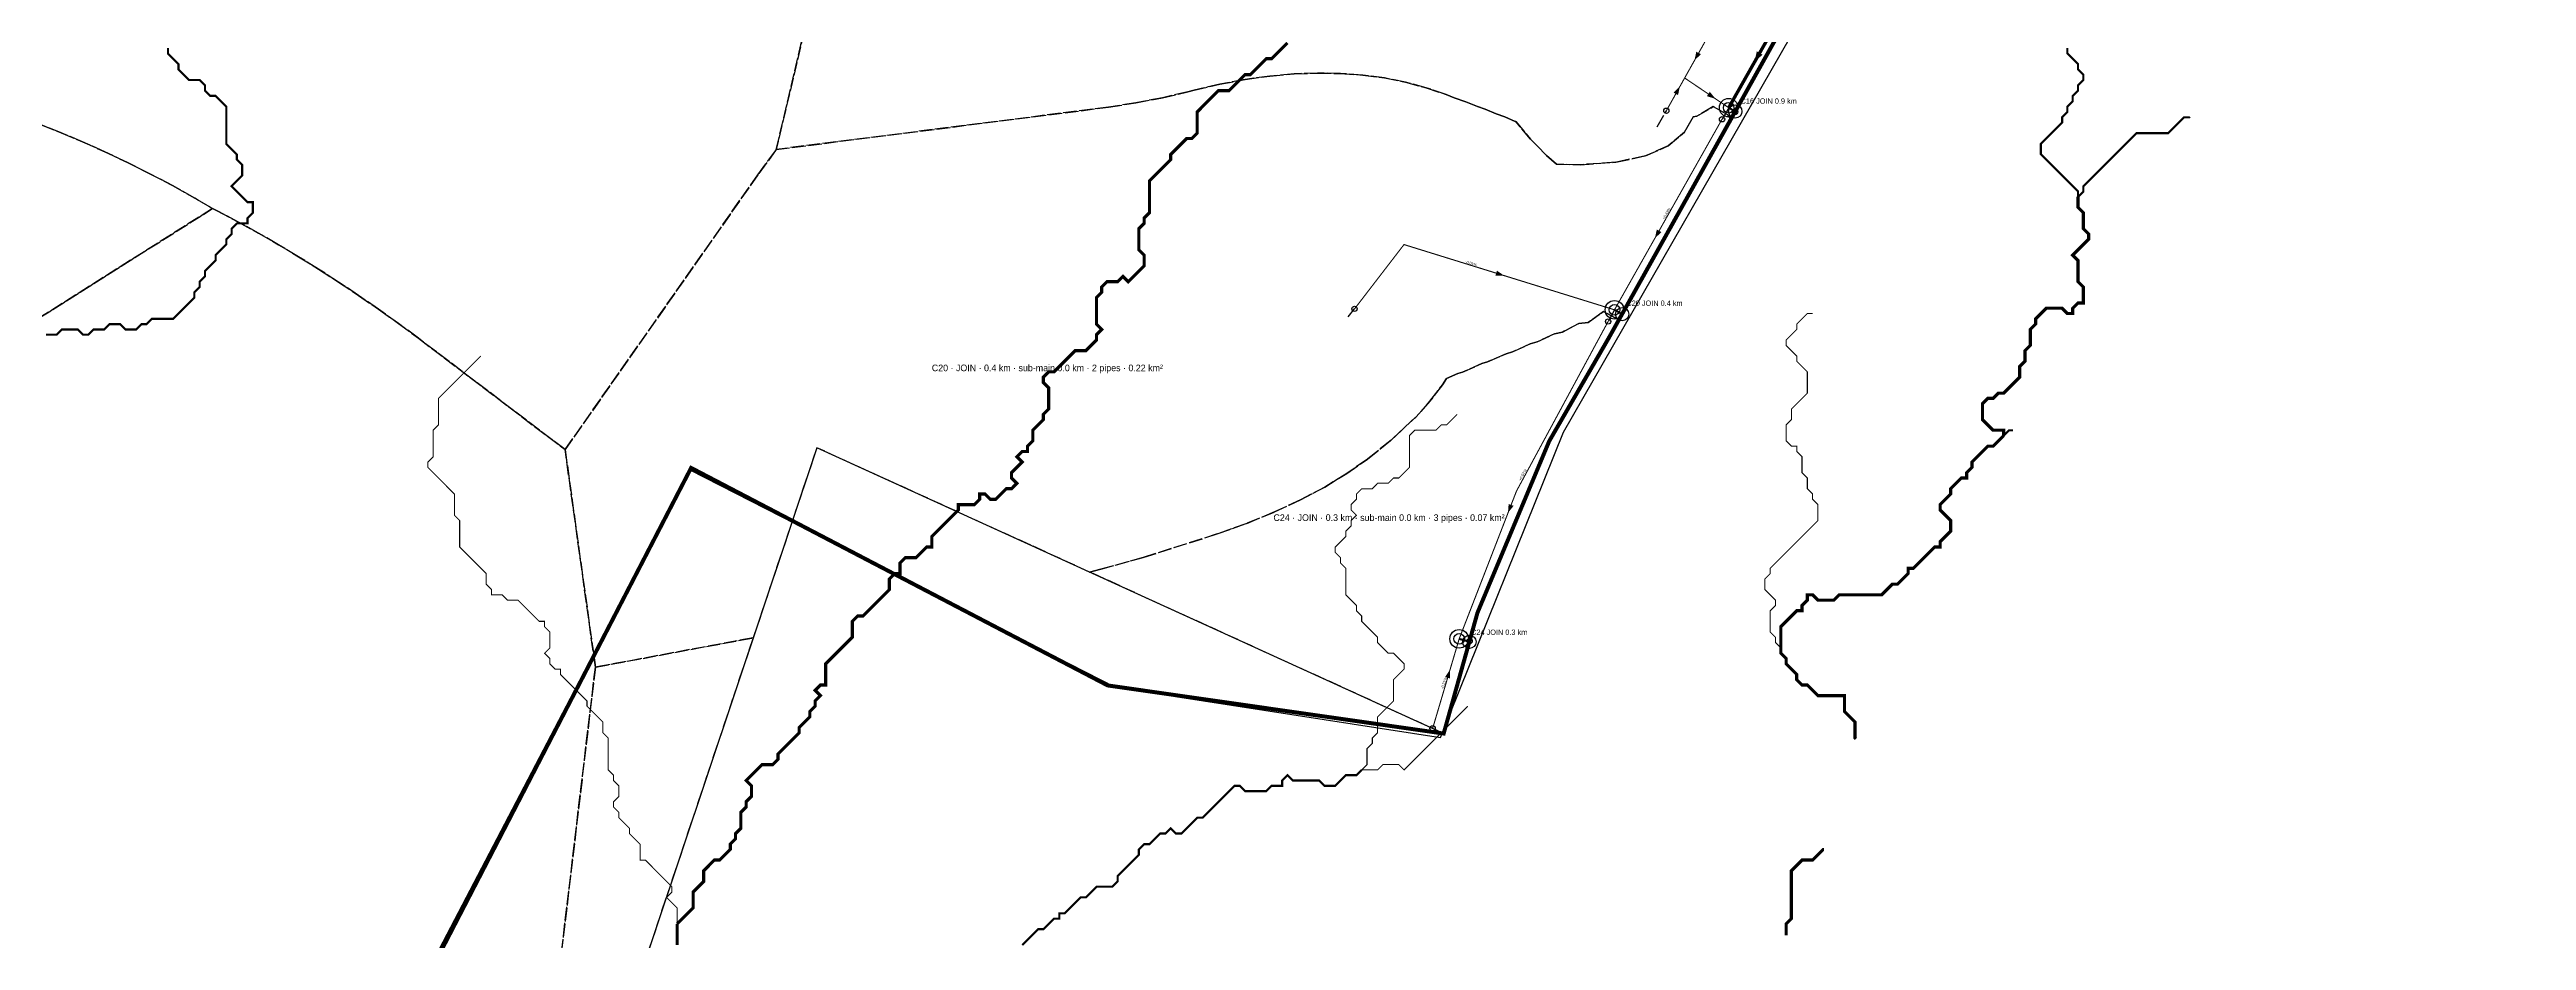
# Model space of a CAD drawing. Header units: metres. Extents: x 442821 to 452274, y 2561971 to 2571293.
# Drawn here: x 444666 to 446534, y 2563006 to 2563678 of the extents above; entities that cross this region are included whole.
import ezdxf
from ezdxf.enums import TextEntityAlignment as Align

# ---------------------------------------------------------------- set-up
doc = ezdxf.new("R2010")
doc.units = ezdxf.units.M
doc.header["$LTSCALE"] = 8
doc.linetypes.add('DASHDOT', pattern=[3.556, 2.54, -0.508, 0, -0.508])
doc.linetypes.add('DASHED', pattern=[1.524, 1.27, -0.254])
for name, color, linetype in [('A_ARROWS', 7, 'Continuous'), ('A_BUILT_2006', 252, 'Continuous'), ('A_CATCH_LABEL', 7, 'Continuous'), ('A_CATCHMENTS', 7, 'Continuous'), ('A_ENVELOPE', 3, 'Continuous'), ('A_GRADIENT', 8, 'Continuous'), ('A_HEAD_GAP', 8, 'Continuous'), ('A_HEADS', 8, 'Continuous'), ('A_JOIN_LINK', 6, 'Continuous'), ('A_MAIN_PIPE', 5, 'Continuous'), ('A_OUTLET_LABEL', 7, 'Continuous'), ('A_OUTLETS', 7, 'Continuous'), ('A_STREAMS', 5, 'Continuous')]:
    doc.layers.add(name, color=color, linetype=linetype)

msp = doc.modelspace()

# ---------------------------------------------------------------- linework, layer by layer
at = {"layer": 'A_ARROWS', "color": 1}
for points in [[(445906.2, 2563670), (445907.6, 2563676.5), (445911.1, 2563674.6)], [(445951.4, 2563668.6), (445953.2, 2563676.8), (445957.5, 2563674.3)], [(445895.2, 2563650.3), (445893.8, 2563643.8), (445890.4, 2563645.7)], [(445922, 2563641), (445915.6, 2563643), (445917.8, 2563646.3)]]:
    msp.add_solid(points, dxfattribs=at)
at = {"layer": 'A_ARROWS', "color": 3}
for points in [[(445876.4, 2563535.9), (445877.8, 2563542.4), (445881.3, 2563540.5)], [(445762.8, 2563507.6), (445756.1, 2563507.6), (445757.3, 2563511.4)]]:
    msp.add_solid(points, dxfattribs=at)
at = {"layer": 'A_ARROWS', "color": 2}
for points in [[(445765.6, 2563328.8), (445766.1, 2563335.5), (445769.8, 2563334.1)], [(445721.9, 2563210.6), (445722, 2563203.9), (445718.2, 2563205)]]:
    msp.add_solid(points, dxfattribs=at)
at = {"layer": 'A_BUILT_2006', "color": 252}
msp.add_lwpolyline([(444423.4, 2563343.2), (444431.5, 2563355.3), (444572.9, 2563267.8), (444295.2, 2562786.9), (444363.1, 2562577.1), (444377.7, 2562576.5), (444569.2, 2562604), (444800.1, 2562694.3), (445148.7, 2563361.2), (445469.4, 2563197.5), (445714.6, 2563159.3), (445807.5, 2563389.7), (445994.1, 2563715), (446180.6, 2564037.7), (446320.8, 2564284.9), (446551.4, 2564695.1), (447061.6, 2565726.9), (448013.4, 2567331.6), (448231.6, 2567243.7), (448332.3, 2567295.5), (448412.2, 2567436.6)], dxfattribs=at)
at = {"layer": 'A_CATCHMENTS', "color": 2, "linetype": 'DASHED'}
msp.add_lwpolyline([(445240.6, 2563715.9), (445213.9, 2563602.8), (445200.1, 2563583.8), (445054.7, 2563376.5), (444944.2, 2563460.4), (444929.1, 2563471.6), (444914, 2563482.3), (444899, 2563492.8), (444883.9, 2563502.8), (444868.8, 2563512.6), (444853.7, 2563521.9), (444838.6, 2563531), (444823.5, 2563539.7), (444808.5, 2563548), (444792.4, 2563556.5), (444788.9, 2563558.3), (444775.5, 2563566.1), (444758.6, 2563575.6), (444741.6, 2563584.5), (444724.7, 2563593), (444707.7, 2563601.1), (444690.8, 2563608.6), (444674.8, 2563615.3), (444659.7, 2563621.3)], dxfattribs=at)
at = {"layer": 'A_CATCHMENTS', "color": 1, "linetype": 'DASHED'}
for points in [[(445981.3, 2563710.9), (445936.8, 2563631.1), (445933.6, 2563625.4), (445931.7, 2563628.7), (445920.4, 2563635.1), (445907.9, 2563627.8), (445907.9, 2563627.8), (445905.2, 2563627.4), (445898.7, 2563615.8), (445886.4, 2563605.5), (445869.2, 2563598), (445847, 2563593.2), (445820, 2563591.3), (445802.2, 2563591.7), (445794.7, 2563598.3), (445782.7, 2563610.6), (445771.5, 2563623.9), (445771, 2563624), (445763.1, 2563627.4), (445756.8, 2563629.6), (445748.4, 2563633.1), (445742.7, 2563635.1), (445733.7, 2563638.8), (445725, 2563641.8), (445718.9, 2563644.3), (445703.9, 2563649.4), (445688.4, 2563653.5), (445672.5, 2563656.7), (445656.1, 2563658.9), (445639.3, 2563660.1), (445622, 2563660.4), (445604.3, 2563659.8), (445586.1, 2563658.1), (445567.5, 2563655.6), (445548.4, 2563652), (445528.9, 2563647.5), (445524.1, 2563646.2), (445505, 2563641.8), (445485.1, 2563638), (445464.5, 2563634.7), (445213.9, 2563602.8), (445240.6, 2563715.9)], [(444452.1, 2563345.5), (444788.9, 2563558.3), (444792.4, 2563556.5), (444808.5, 2563548), (444823.5, 2563539.7), (444838.6, 2563531), (444853.7, 2563521.9), (444868.8, 2563512.6), (444883.9, 2563502.8), (444899, 2563492.8), (444914, 2563482.3), (444929.1, 2563471.6), (444944.2, 2563460.4), (445054.7, 2563376.5), (445077.5, 2563212.4), (445036.1, 2562864.2), (445034.1, 2562846.5), (445033.6, 2562841.3), (445052.6, 2562804.7), (444873.7, 2562270.3), (443922.9, 2562555.5)]]:
    msp.add_lwpolyline(points, dxfattribs=at)
at = {"layer": 'A_CATCHMENTS', "color": 3, "linetype": 'DASHED'}
msp.add_lwpolyline([(445696, 2563401), (445677.4, 2563383.6), (445659.6, 2563369.2), (445644.1, 2563358.5), (445627.4, 2563348.3), (445609.2, 2563338.6), (445589.6, 2563329.5), (445568.7, 2563320.9), (445546.4, 2563312.9), (445490.6, 2563295.2), (445458.6, 2563286.3), (445450.1, 2563284.2), (445244.5, 2563377.9), (445196.5, 2563234.6), (445077.5, 2563212.4), (445054.7, 2563376.5), (445200.1, 2563583.8), (445213.9, 2563602.8), (445464.5, 2563634.7), (445485.1, 2563638), (445505, 2563641.8), (445524.1, 2563646.2), (445528.9, 2563647.5), (445548.4, 2563652), (445567.5, 2563655.6), (445586.1, 2563658.1), (445604.3, 2563659.8), (445622, 2563660.4), (445639.3, 2563660.1), (445656.1, 2563658.9), (445672.5, 2563656.7), (445688.4, 2563653.5), (445703.9, 2563649.4), (445718.9, 2563644.3), (445725, 2563641.8), (445733.7, 2563638.8), (445742.7, 2563635.1), (445748.4, 2563633.1), (445756.8, 2563629.6), (445763.1, 2563627.4), (445771, 2563624), (445771.5, 2563623.9), (445782.7, 2563610.6), (445794.7, 2563598.3), (445802.2, 2563591.7), (445820, 2563591.3), (445847, 2563593.2), (445869.2, 2563598), (445886.4, 2563605.5), (445898.7, 2563615.8), (445905.2, 2563627.4), (445907.9, 2563627.8), (445920.4, 2563635.1), (445931.7, 2563628.7), (445933.6, 2563625.4), (445875.2, 2563520.9), (445849.3, 2563474.3), (445837.6, 2563480.7), (445826.1, 2563472.3), (445818.9, 2563471.7), (445806.6, 2563465.1), (445800.6, 2563463.9), (445787.7, 2563457.7), (445782.4, 2563456.3), (445768.9, 2563450.1), (445764.2, 2563448.8), (445750.1, 2563442.6), (445746, 2563441.3), (445731.4, 2563435), (445727.8, 2563433.9), (445719.2, 2563430.2), (445716.2, 2563425.4), (445706.7, 2563412.9), (445696, 2563401)], close=True, dxfattribs=at)
msp.add_lwpolyline([(444659.7, 2563621.3), (444674.8, 2563615.3), (444690.8, 2563608.6), (444707.7, 2563601.1), (444724.7, 2563593), (444741.6, 2563584.5), (444758.6, 2563575.6), (444775.5, 2563566.1), (444788.9, 2563558.3), (444452.1, 2563345.5)], dxfattribs=at)
at = {"layer": 'A_CATCHMENTS', "color": 2, "linetype": 'DASHED'}
for points in [[(445568.7, 2563320.9), (445589.6, 2563329.5), (445609.2, 2563338.6), (445627.4, 2563348.3), (445644.1, 2563358.5), (445659.6, 2563369.2), (445677.4, 2563383.6), (445696, 2563401), (445706.7, 2563412.9), (445716.2, 2563425.4), (445719.2, 2563430.2), (445727.8, 2563433.9), (445731.4, 2563435), (445746, 2563441.3), (445750.1, 2563442.6), (445764.2, 2563448.8), (445768.9, 2563450.1), (445782.4, 2563456.3), (445787.7, 2563457.7), (445800.6, 2563463.9), (445806.6, 2563465.1), (445818.9, 2563471.7), (445826.1, 2563472.3), (445837.6, 2563480.7), (445849.3, 2563474.3), (445841.6, 2563460.7), (445796.7, 2563382.9), (445742.6, 2563253.5), (445736.7, 2563232.2), (445717.1, 2563162.4), (445450.1, 2563284.2), (445458.6, 2563286.3), (445490.6, 2563295.2), (445546.4, 2563312.9), (445568.7, 2563320.9)], [(445033.6, 2562841.3), (445034.1, 2562846.5), (445036.1, 2562864.2), (445077.5, 2563212.4), (445196.5, 2563234.6), (445052.6, 2562804.7), (445033.6, 2562841.3)]]:
    msp.add_lwpolyline(points, close=True, dxfattribs=at)
at = {"layer": 'A_ENVELOPE', "color": 3}
msp.add_lwpolyline([(446687.5, 2565015.6), (446628.6, 2564893.4), (446563.7, 2564758.7), (446544.7, 2564719.1), (446459.2, 2564552.4), (446431.5, 2564503.8), (446340, 2564343.2), (446237.3, 2564159), (446145.9, 2563995.1), (446098.8, 2563913.7), (445991.2, 2563728), (445981.3, 2563710.9), (445936.8, 2563631.1), (445875.2, 2563520.9), (445841.6, 2563460.7), (445796.7, 2563382.9), (445742.6, 2563253.5), (445736.7, 2563232.2), (445717.1, 2563162.4), (445244.5, 2563377.9), (444873.7, 2562270.3), (443922.9, 2562555.5), (443114.8, 2564922.9)], dxfattribs=at)
at = {"layer": 'A_HEAD_GAP', "color": 8, "linetype": 'DASHED'}
for points in [[(445878.2, 2563619.9), (445885, 2563632)], [(445932, 2563634.3), (445927, 2563625.6)], [(445645.2, 2563476.5), (445649.9, 2563482.6)], [(445845.9, 2563481.9), (445841.1, 2563473.1)]]:
    msp.add_lwpolyline(points, dxfattribs=at)
at = {"layer": 'A_HEADS', "color": 1}
for centre in [(445885, 2563632), (445936.8, 2563631.1)]:
    msp.add_circle(centre, 2, dxfattribs=at)
at = {"layer": 'A_HEADS', "color": 3}
for centre in [(445927, 2563625.6), (445649.9, 2563482.6)]:
    msp.add_circle(centre, 2, dxfattribs=at)
at = {"layer": 'A_HEADS', "color": 2}
for centre in [(445841.1, 2563473.1), (445736.7, 2563232.2), (445708.8, 2563166.3)]:
    msp.add_circle(centre, 2, dxfattribs=at)
at = {"layer": 'A_JOIN_LINK', "color": 6, "const_width": 1.5}
for points in [[(445932, 2563634.3), (445937, 2563631.5)], [(445845.9, 2563481.9), (445851.7, 2563478.6)], [(445728.8, 2563233.8), (445736.5, 2563231.6)]]:
    msp.add_lwpolyline(points, dxfattribs=at)
at = {"layer": 'A_JOIN_LINK', "color": 6}
for centre in [(445937, 2563631.5), (445851.7, 2563478.6), (445736.5, 2563231.6)]:
    msp.add_circle(centre, 5, dxfattribs=at)
at = {"layer": 'A_MAIN_PIPE', "color": 5, "const_width": 3}
msp.add_lwpolyline([(446687.5, 2565015.6), (446544.7, 2564719.1), (446459.2, 2564552.4), (446340, 2564343.2), (446145.9, 2563995.1), (445981.3, 2563710.9), (445841.6, 2563460.7), (445796.7, 2563382.9), (445742.6, 2563253.5), (445717.1, 2563162.4), (445463.7, 2563198.7), (445149.7, 2563362.7), (444801.7, 2562690.4), (444568.5, 2562596.8), (444339.2, 2562571.3), (444291.8, 2562785.1), (444572.7, 2563268), (444431.5, 2563355.6), (444423, 2563343.3)], dxfattribs=at)
at = {"layer": 'A_OUTLETS', "color": 5}
for centre, radius in [((445932, 2563634.3), 7), ((445932, 2563634.3), 4), ((445845.9, 2563481.9), 7), ((445845.9, 2563481.9), 4), ((445728.8, 2563233.8), 7), ((445728.8, 2563233.8), 4)]:
    msp.add_circle(centre, radius, dxfattribs=at)
at = {"layer": 'A_SECONDARY_HEADER', "color": 1, "linetype": 'DASHED', "const_width": 2.5}
msp.add_lwpolyline([(445986.7, 2563730.9), (445932, 2563634.3)], dxfattribs=at)
at = {"layer": 'A_SECONDARY_MAIN', "color": 1, "const_width": 0.8}
msp.add_lwpolyline([(445922.3, 2563698.6), (445898.8, 2563656.7)], dxfattribs=at)
at = {"layer": 'A_SECONDARY_MAIN', "color": 1, "linetype": 'DASHDOT', "const_width": 0.8}
for points in [[(445885, 2563632), (445898.8, 2563656.7)], [(445898.8, 2563656.7), (445932, 2563634.3)]]:
    msp.add_lwpolyline(points, dxfattribs=at)
at = {"layer": 'A_SECONDARY_MAIN', "color": 1, "linetype": 'DASHED', "const_width": 0.8}
msp.add_lwpolyline([(445936.8, 2563631.1), (445932, 2563634.3)], dxfattribs=at)
at = {"layer": 'A_SECONDARY_MAIN', "color": 3, "linetype": 'DASHED', "const_width": 0.8}
msp.add_lwpolyline([(445649.9, 2563482.6), (445687.2, 2563531.1), (445845.9, 2563481.9)], dxfattribs=at)
at = {"layer": 'A_SECONDARY_MAIN', "color": 2, "linetype": 'DASHDOT', "const_width": 0.8}
for points in [[(445708.8, 2563166.3), (445728.8, 2563233.8)], [(445736.7, 2563232.2), (445728.8, 2563233.8)]]:
    msp.add_lwpolyline(points, dxfattribs=at)
at = {"layer": 'A_SECONDARY_MAIN_BRANCH', "color": 3, "linetype": 'DASHED', "const_width": 0.8}
msp.add_lwpolyline([(445927, 2563625.6), (445845.9, 2563481.9)], dxfattribs=at)
at = {"layer": 'A_SECONDARY_MAIN_BRANCH', "color": 2, "const_width": 0.8}
msp.add_lwpolyline([(445841.1, 2563473.1), (445772, 2563345.2), (445728.8, 2563233.8)], dxfattribs=at)
at = {"layer": 'A_STREAMS', "color": 5}
for points, const_width in [([(444755.2, 2563679.2), (444755.2, 2563675.2), (444759.2, 2563671.2), (444763.2, 2563667.2), (444763.2, 2563663.2), (444767.2, 2563659.2), (444771.2, 2563655.2), (444775.2, 2563655.2), (444779.2, 2563655.2), (444783.2, 2563651.2), (444783.2, 2563647.2), (444787.2, 2563643.2), (444791.2, 2563643.2), (444795.2, 2563639.2), (444799.2, 2563635.2), (444799.2, 2563631.1), (444799.2, 2563627.1), (444799.2, 2563623.1), (444799.2, 2563619.1), (444799.2, 2563615.1), (444799.2, 2563611.1), (444799.2, 2563607.1), (444803.2, 2563603.1), (444807.2, 2563599.1), (444807.2, 2563595.1), (444811.2, 2563591.1), (444811.2, 2563587.1), (444811.2, 2563583.1), (444807.2, 2563579.1), (444803.2, 2563575.1), (444807.2, 2563571.1), (444811.2, 2563567.1), (444815.2, 2563563.1), (444819.2, 2563563.1), (444819.2, 2563559.1), (444819.2, 2563555.1), (444815.2, 2563551.1), (444815.2, 2563547.1), (444811.2, 2563547.1), (444807.2, 2563547.1), (444803.2, 2563543.1), (444803.2, 2563539.1), (444799.2, 2563535.1), (444799.2, 2563531.1), (444795.2, 2563527.1), (444791.2, 2563523.1), (444791.2, 2563519.1), (444787.2, 2563515.1), (444783.2, 2563511.1), (444783.2, 2563507.1), (444779.2, 2563503.1), (444779.2, 2563499.1), (444775.2, 2563495.1), (444775.2, 2563491.1), (444771.2, 2563487.1), (444767.2, 2563483.1), (444763.2, 2563479.1), (444759.2, 2563475.1), (444755.2, 2563475.1), (444751.2, 2563475.1), (444747.2, 2563475.1), (444743.2, 2563475.1), (444739.2, 2563471.1), (444735.2, 2563471.1), (444731.2, 2563467.1), (444727.2, 2563467.1), (444723.2, 2563467.1), (444719.2, 2563471.1), (444715.2, 2563471.1), (444711.2, 2563471.1), (444707.2, 2563467.1), (444703.2, 2563467.1), (444699.2, 2563467.1), (444695.2, 2563463.1), (444691.2, 2563463.1), (444687.2, 2563467.1), (444683.2, 2563467.1), (444679.2, 2563467.1), (444675.2, 2563467.1), (444671.2, 2563463.1), (444667.2, 2563463.1), (444663.2, 2563463.1)], 1.6), ([(445599.3, 2563683.2), (445595.3, 2563679.2), (445591.3, 2563675.2), (445587.3, 2563671.2), (445583.3, 2563671.2), (445579.3, 2563667.2), (445575.3, 2563663.2), (445571.3, 2563659.2), (445567.3, 2563659.2), (445563.3, 2563655.2), (445559.3, 2563651.2), (445555.3, 2563647.2), (445551.3, 2563647.2), (445547.3, 2563647.2), (445543.3, 2563643.2), (445539.3, 2563639.2), (445535.3, 2563635.2), (445531.3, 2563631.1), (445531.3, 2563627.1), (445531.3, 2563623.1), (445531.3, 2563619.1), (445531.3, 2563615.1), (445527.3, 2563611.1), (445523.3, 2563611.1), (445519.3, 2563607.1), (445515.3, 2563603.1), (445511.3, 2563599.1), (445511.3, 2563595.1), (445507.3, 2563591.1), (445503.3, 2563587.1), (445499.3, 2563583.1), (445495.3, 2563579.1), (445495.3, 2563575.1), (445495.3, 2563571.1), (445495.3, 2563567.1), (445495.3, 2563563.1), (445495.3, 2563559.1), (445495.3, 2563555.1), (445491.3, 2563551.1), (445491.3, 2563547.1), (445487.3, 2563543.1), (445487.3, 2563539.1), (445487.3, 2563535.1), (445487.3, 2563531.1), (445487.3, 2563527.1), (445491.3, 2563523.1), (445491.3, 2563519.1), (445491.3, 2563515.1), (445487.3, 2563511.1), (445483.3, 2563507.1), (445479.3, 2563503.1), (445475.3, 2563507.1), (445471.3, 2563503.1), (445467.3, 2563503.1), (445463.3, 2563503.1), (445459.3, 2563499.1), (445459.3, 2563495.1), (445455.3, 2563491.1), (445455.3, 2563487.1), (445455.3, 2563483.1), (445455.3, 2563479.1), (445455.3, 2563475.1), (445455.3, 2563471.1), (445459.3, 2563467.1), (445455.3, 2563463.1), (445455.3, 2563459.1), (445451.3, 2563455.1), (445447.3, 2563451.1), (445443.3, 2563451.1), (445439.3, 2563451.1), (445435.3, 2563447.1), (445431.3, 2563443.1), (445427.3, 2563439.1), (445423.3, 2563435.1), (445419.3, 2563435.1), (445415.3, 2563431.1), (445415.3, 2563427.1), (445419.3, 2563423.1), (445419.3, 2563419.1), (445419.3, 2563415.1), (445419.3, 2563411.1), (445419.3, 2563407.1), (445415.3, 2563403.1), (445415.3, 2563399.1), (445411.3, 2563395.1), (445407.3, 2563391.1), (445407.3, 2563387.1), (445407.3, 2563383.1), (445403.3, 2563379.1), (445403.3, 2563375.1), (445399.3, 2563375.1), (445395.3, 2563371.1), (445399.3, 2563367.1), (445395.3, 2563363.1), (445391.3, 2563359.1), (445391.3, 2563355.1), (445395.3, 2563351.1), (445391.3, 2563347), (445387.3, 2563347), (445383.3, 2563343), (445379.3, 2563339), (445375.3, 2563339), (445371.3, 2563343), (445367.3, 2563343), (445367.3, 2563339), (445363.2, 2563335), (445359.2, 2563335), (445355.2, 2563335), (445351.2, 2563335), (445351.2, 2563331), (445347.2, 2563327), (445343.2, 2563323), (445339.2, 2563319), (445335.2, 2563315), (445331.2, 2563311), (445331.2, 2563307), (445331.2, 2563303), (445327.2, 2563303), (445323.2, 2563299), (445319.2, 2563295), (445315.2, 2563295), (445311.2, 2563295), (445307.2, 2563291), (445307.2, 2563287), (445307.2, 2563283), (445303.2, 2563283), (445299.2, 2563279), (445299.2, 2563275), (445299.2, 2563271), (445295.2, 2563267), (445291.2, 2563263), (445287.2, 2563259), (445283.2, 2563255), (445279.2, 2563251), (445275.2, 2563251), (445271.2, 2563247), (445271.2, 2563243), (445271.2, 2563239), (445271.2, 2563235), (445267.2, 2563231), (445263.2, 2563227), (445259.2, 2563223), (445255.2, 2563219), (445251.2, 2563215), (445251.2, 2563211), (445251.2, 2563207), (445251.2, 2563203), (445251.2, 2563199), (445247.2, 2563199), (445243.2, 2563195), (445247.2, 2563191), (445243.2, 2563187), (445243.2, 2563183), (445239.2, 2563179), (445239.2, 2563175), (445235.2, 2563171), (445231.2, 2563167), (445231.2, 2563163), (445227.2, 2563159), (445223.2, 2563155), (445219.2, 2563151), (445215.2, 2563147), (445215.2, 2563143), (445211.2, 2563139), (445207.2, 2563139), (445203.2, 2563139), (445199.2, 2563135), (445195.2, 2563131), (445191.2, 2563127), (445195.2, 2563123), (445195.2, 2563119), (445195.2, 2563115), (445191.2, 2563111), (445191.2, 2563107), (445187.2, 2563103), (445187.2, 2563099), (445187.2, 2563095), (445187.2, 2563091), (445183.2, 2563087), (445183.2, 2563083), (445179.2, 2563079), (445179.2, 2563075), (445175.2, 2563071), (445171.2, 2563067), (445167.2, 2563067), (445163.2, 2563063), (445159.2, 2563058.9), (445159.2, 2563054.9), (445159.2, 2563050.9), (445155.2, 2563046.9), (445151.2, 2563042.9), (445151.2, 2563038.9), (445151.2, 2563034.9), (445151.2, 2563030.9), (445147.2, 2563026.9), (445143.2, 2563022.9), (445139.2, 2563018.9)], 2.4), ([(446187.4, 2563679.2), (446187.4, 2563675.2), (446191.4, 2563671.2), (446195.4, 2563667.2), (446195.4, 2563663.2), (446199.4, 2563659.2), (446199.4, 2563655.2), (446195.4, 2563651.2), (446195.4, 2563647.2), (446191.4, 2563643.2), (446191.4, 2563639.2), (446187.4, 2563635.2), (446187.4, 2563631.1), (446183.4, 2563627.1), (446183.4, 2563623.1), (446179.4, 2563619.1), (446175.4, 2563615.1), (446171.4, 2563611.1), (446167.4, 2563607.1), (446167.4, 2563603.1), (446167.4, 2563599.1), (446171.4, 2563595.1), (446175.4, 2563591.1), (446179.4, 2563587.1), (446183.4, 2563583.1), (446187.4, 2563579.1), (446191.4, 2563575.1), (446195.4, 2563571.1), (446195.4, 2563567.1)], 1.6), ([(446279.7, 2563627.5), (446279.4, 2563627.1), (446275.4, 2563627.1), (446271.4, 2563623.1), (446267.4, 2563619.1), (446263.4, 2563615.1), (446259.4, 2563615.1), (446255.4, 2563615.1), (446251.4, 2563615.1), (446247.4, 2563615.1), (446243.4, 2563615.1), (446239.4, 2563615.1), (446235.4, 2563611.1), (446231.4, 2563607.1), (446227.4, 2563603.1), (446223.4, 2563599.1), (446219.4, 2563595.1), (446215.4, 2563591.1), (446211.4, 2563587.1), (446207.4, 2563583.1), (446203.4, 2563579.1), (446199.4, 2563575.1), (446199.4, 2563571.1), (446195.4, 2563567.1)], 1.6), ([(446195.4, 2563567.1), (446195.4, 2563563.1), (446195.4, 2563559.1), (446199.4, 2563555.1), (446199.4, 2563551.1), (446199.4, 2563547.1), (446199.4, 2563543.1), (446203.4, 2563539.1), (446203.4, 2563535.1), (446199.4, 2563531.1), (446195.4, 2563527.1), (446191.4, 2563523.1), (446195.4, 2563519.1), (446195.4, 2563515.1), (446195.4, 2563511.1), (446195.4, 2563507.1), (446195.4, 2563503.1), (446199.4, 2563499.1), (446199.4, 2563495.1), (446199.4, 2563491.1), (446199.4, 2563487.1), (446195.4, 2563487.1), (446191.4, 2563483.1), (446191.4, 2563479.1), (446187.4, 2563479.1), (446183.4, 2563483.1), (446179.4, 2563483.1), (446175.4, 2563483.1), (446171.4, 2563483.1), (446167.4, 2563479.1), (446163.4, 2563475.1), (446163.4, 2563471.1), (446159.4, 2563467.1), (446159.4, 2563463.1), (446159.4, 2563459.1), (446159.4, 2563455.1), (446155.4, 2563451.1), (446155.4, 2563447.1), (446155.4, 2563443.1), (446151.4, 2563439.1), (446151.4, 2563435.1), (446151.4, 2563431.1), (446147.4, 2563427.1), (446143.4, 2563423.1), (446139.4, 2563419.1), (446135.4, 2563419.1), (446131.4, 2563415.1), (446127.4, 2563415.1), (446123.4, 2563411.1), (446123.4, 2563407.1), (446123.4, 2563403.1), (446123.4, 2563399.1), (446127.4, 2563395.1), (446131.4, 2563391.1), (446135.4, 2563391.1), (446139.4, 2563391.1), (446139.4, 2563387.1)], 2.4), ([(445995.3, 2563479.1), (445991.3, 2563479.1), (445987.3, 2563475.1), (445983.3, 2563471.1), (445983.3, 2563467.1), (445979.3, 2563463.1), (445975.3, 2563459.1), (445975.3, 2563455.1), (445979.3, 2563451.1), (445983.3, 2563447.1), (445983.3, 2563443.1), (445987.3, 2563439.1), (445991.3, 2563435.1), (445991.3, 2563431.1), (445991.3, 2563427.1), (445991.3, 2563423.1), (445991.3, 2563419.1), (445987.3, 2563415.1), (445983.3, 2563411.1), (445979.3, 2563407.1), (445979.3, 2563403.1), (445979.3, 2563399.1), (445975.3, 2563395.1), (445975.3, 2563391.1), (445975.3, 2563387.1), (445975.3, 2563383.1), (445979.3, 2563379.1), (445983.3, 2563379.1), (445983.3, 2563375.1), (445987.3, 2563371.1), (445987.3, 2563367.1), (445987.3, 2563363.1), (445987.3, 2563359.1), (445991.3, 2563355.1), (445991.3, 2563351.1), (445991.3, 2563347), (445995.3, 2563343), (445995.3, 2563339), (445999.3, 2563335), (445999.3, 2563331), (445999.3, 2563327), (445999.3, 2563323), (445995.3, 2563319), (445991.3, 2563315), (445987.3, 2563311), (445983.3, 2563307), (445979.3, 2563303), (445975.3, 2563299), (445971.3, 2563295), (445967.3, 2563291), (445963.3, 2563287), (445963.3, 2563283), (445959.3, 2563279), (445959.3, 2563275), (445959.3, 2563271), (445963.3, 2563267), (445967.3, 2563263), (445967.3, 2563259), (445963.3, 2563255), (445963.3, 2563251), (445963.3, 2563247), (445963.3, 2563243), (445963.3, 2563239), (445967.3, 2563235), (445967.3, 2563231), (445971.3, 2563227)], 0.8), ([(444991.2, 2563447.1), (444987.2, 2563443.1), (444983.2, 2563439.1), (444979.2, 2563435.1), (444975.2, 2563431.1), (444971.2, 2563427.1), (444967.2, 2563423.1), (444963.2, 2563419.1), (444959.2, 2563415.1), (444959.2, 2563411.1), (444959.2, 2563407.1), (444959.2, 2563403.1), (444959.2, 2563399.1), (444959.2, 2563395.1), (444955.2, 2563391.1), (444955.2, 2563387.1), (444955.2, 2563383.1), (444955.2, 2563379.1), (444955.2, 2563375.1), (444955.2, 2563371.1), (444951.2, 2563367.1), (444951.2, 2563363.1), (444955.2, 2563359.1), (444959.2, 2563355.1), (444963.2, 2563351.1), (444967.2, 2563347), (444971.2, 2563343), (444971.2, 2563339), (444971.2, 2563335), (444971.2, 2563331), (444971.2, 2563327), (444975.2, 2563323), (444975.2, 2563319), (444975.2, 2563315), (444975.2, 2563311), (444975.2, 2563307), (444975.2, 2563303), (444979.2, 2563299), (444983.2, 2563295), (444987.2, 2563291), (444991.2, 2563287), (444995.2, 2563283), (444995.2, 2563279), (444995.2, 2563275), (444999.2, 2563271), (444999.2, 2563267), (445003.2, 2563267), (445007.2, 2563267), (445011.2, 2563263), (445015.2, 2563263), (445019.2, 2563263), (445023.2, 2563259), (445027.2, 2563255), (445031.2, 2563251), (445035.2, 2563247), (445039.2, 2563247), (445039.2, 2563243), (445043.2, 2563239), (445043.2, 2563235), (445043.2, 2563231), (445043.2, 2563227), (445039.2, 2563223), (445043.2, 2563219), (445043.2, 2563215), (445047.2, 2563211), (445051.2, 2563211), (445051.2, 2563207), (445055.2, 2563203), (445059.2, 2563199), (445063.2, 2563195), (445067.2, 2563191), (445071.2, 2563187), (445071.2, 2563183), (445075.2, 2563179), (445079.2, 2563175), (445083.2, 2563171), (445083.2, 2563167), (445083.2, 2563163), (445087.2, 2563159), (445087.2, 2563155), (445087.2, 2563151), (445087.2, 2563147), (445087.2, 2563143), (445087.2, 2563139), (445087.2, 2563135), (445091.2, 2563131), (445091.2, 2563127), (445095.2, 2563123), (445095.2, 2563119), (445095.2, 2563115), (445091.2, 2563111), (445091.2, 2563107), (445095.2, 2563103), (445095.2, 2563099), (445099.2, 2563095), (445103.2, 2563091), (445103.2, 2563087), (445107.2, 2563083), (445111.2, 2563079), (445111.2, 2563075), (445111.2, 2563071), (445111.2, 2563067), (445115.2, 2563067), (445119.2, 2563063), (445123.2, 2563058.9), (445127.2, 2563054.9), (445131.2, 2563050.9), (445135.2, 2563046.9), (445135.2, 2563042.9), (445131.2, 2563038.9), (445135.2, 2563034.9), (445139.2, 2563030.9), (445139.2, 2563026.9), (445139.2, 2563022.9), (445139.2, 2563018.9)], 0.8), ([(445727.3, 2563403.1), (445723.3, 2563399.1), (445719.3, 2563395.1), (445715.3, 2563395.1), (445711.3, 2563391.1), (445707.3, 2563391.1), (445703.3, 2563391.1), (445699.3, 2563391.1), (445695.3, 2563391.1), (445691.3, 2563387.1), (445691.3, 2563383.1), (445691.3, 2563379.1), (445691.3, 2563375.1), (445691.3, 2563371.1), (445691.3, 2563367.1), (445691.3, 2563363.1), (445687.3, 2563359.1), (445683.3, 2563355.1), (445679.3, 2563355.1), (445675.3, 2563351.1), (445671.3, 2563351.1), (445667.3, 2563351.1), (445663.3, 2563347), (445659.3, 2563347), (445655.3, 2563347), (445651.3, 2563343), (445651.3, 2563339), (445647.3, 2563335), (445647.3, 2563331), (445651.3, 2563327), (445647.3, 2563323), (445647.3, 2563319), (445643.3, 2563315), (445643.3, 2563311), (445639.3, 2563307), (445635.3, 2563303), (445635.3, 2563299), (445639.3, 2563295), (445639.3, 2563291), (445643.3, 2563287), (445643.3, 2563283), (445643.3, 2563279), (445643.3, 2563275), (445643.3, 2563271), (445643.3, 2563267), (445647.3, 2563263), (445651.3, 2563259), (445651.3, 2563255), (445655.3, 2563251), (445655.3, 2563247), (445659.3, 2563243), (445663.3, 2563239), (445667.3, 2563235), (445667.3, 2563231), (445671.3, 2563227), (445675.3, 2563223), (445679.3, 2563223), (445683.3, 2563219), (445687.3, 2563215), (445687.3, 2563211), (445683.3, 2563207), (445679.3, 2563203), (445679.3, 2563199), (445679.3, 2563195), (445679.3, 2563191), (445679.3, 2563187), (445675.3, 2563183), (445671.3, 2563179), (445667.3, 2563175), (445667.3, 2563171), (445667.3, 2563167), (445667.3, 2563163), (445663.3, 2563159), (445663.3, 2563155), (445659.3, 2563151), (445659.3, 2563147), (445659.3, 2563143), (445659.3, 2563139), (445655.3, 2563135)], 0.8), ([(446139.4, 2563387.1), (446135.4, 2563383.1), (446131.4, 2563379.1), (446127.4, 2563379.1), (446123.4, 2563375.1), (446119.4, 2563371.1), (446115.4, 2563367.1), (446115.4, 2563363.1), (446111.4, 2563359.1), (446111.4, 2563355.1), (446107.4, 2563355.1), (446103.4, 2563351.1), (446099.4, 2563347), (446099.4, 2563343), (446095.4, 2563339), (446091.4, 2563335), (446091.4, 2563331), (446095.4, 2563327), (446099.4, 2563323), (446099.4, 2563319), (446099.4, 2563315), (446095.4, 2563311), (446091.4, 2563307), (446091.4, 2563303), (446087.3, 2563303), (446083.3, 2563299), (446079.3, 2563295), (446075.3, 2563291), (446071.3, 2563287), (446067.3, 2563287), (446067.3, 2563283), (446063.3, 2563279), (446059.3, 2563275), (446055.3, 2563275), (446051.3, 2563271), (446047.3, 2563267), (446043.3, 2563267), (446039.3, 2563267), (446035.3, 2563267), (446031.3, 2563267), (446027.3, 2563267), (446023.3, 2563267), (446019.3, 2563267), (446015.3, 2563267), (446011.3, 2563263), (446007.3, 2563263), (446003.3, 2563263), (445999.3, 2563263), (445995.3, 2563267), (445991.3, 2563267), (445991.3, 2563263), (445987.3, 2563259), (445987.3, 2563255), (445983.3, 2563255), (445979.3, 2563251), (445975.3, 2563247), (445971.3, 2563243), (445971.3, 2563239), (445971.3, 2563235), (445971.3, 2563231), (445971.3, 2563227)], 2.4), ([(446146.4, 2563391.1), (446143.4, 2563391.1), (446139.4, 2563387.1)], 1.6), ([(445971.3, 2563227), (445971.3, 2563223), (445975.3, 2563219), (445975.3, 2563215), (445979.3, 2563211), (445983.3, 2563207), (445983.3, 2563203), (445987.3, 2563199), (445991.3, 2563199), (445995.3, 2563195), (445999.3, 2563191), (446003.3, 2563191), (446007.3, 2563191), (446011.3, 2563191), (446015.3, 2563191), (446019.3, 2563191), (446019.3, 2563187), (446019.3, 2563183), (446019.3, 2563179), (446023.3, 2563175), (446027.3, 2563171), (446027.3, 2563167), (446027.3, 2563163), (446027.3, 2563159), (446028, 2563158.3)], 2.4), ([(445735.3, 2563183), (445731.3, 2563179), (445727.3, 2563175), (445723.3, 2563171), (445719.3, 2563167), (445715.3, 2563163), (445711.3, 2563159), (445707.3, 2563155), (445703.3, 2563151), (445699.3, 2563147), (445695.3, 2563143), (445691.3, 2563139), (445687.3, 2563135), (445683.3, 2563139), (445679.3, 2563139), (445675.3, 2563139), (445671.3, 2563139), (445667.3, 2563135), (445663.3, 2563135), (445659.3, 2563135), (445655.3, 2563135)], 0.8), ([(445655.3, 2563135), (445651.3, 2563131), (445647.3, 2563131), (445643.3, 2563131), (445639.3, 2563127), (445635.3, 2563123), (445631.3, 2563123), (445627.3, 2563123), (445623.3, 2563127), (445619.3, 2563127), (445615.3, 2563127), (445611.3, 2563127), (445607.3, 2563127), (445603.3, 2563127), (445599.3, 2563131), (445595.3, 2563127), (445595.3, 2563123), (445591.3, 2563123), (445587.3, 2563123), (445583.3, 2563119), (445579.3, 2563119), (445575.3, 2563119), (445571.3, 2563119), (445567.3, 2563119), (445563.3, 2563123), (445559.3, 2563123), (445555.3, 2563119), (445551.3, 2563115), (445547.3, 2563111), (445543.3, 2563107), (445539.3, 2563103), (445535.3, 2563099), (445531.3, 2563099), (445527.3, 2563095), (445523.3, 2563091), (445519.3, 2563087), (445515.3, 2563087), (445511.3, 2563091), (445507.3, 2563087), (445503.3, 2563087), (445499.3, 2563083), (445495.3, 2563079), (445491.3, 2563079), (445487.3, 2563075), (445487.3, 2563071), (445483.3, 2563067), (445479.3, 2563063), (445475.3, 2563058.9), (445471.3, 2563054.9), (445471.3, 2563050.9), (445467.3, 2563046.9), (445463.3, 2563046.9), (445459.3, 2563046.9), (445455.3, 2563046.9), (445451.3, 2563042.9), (445447.3, 2563038.9), (445443.3, 2563038.9), (445439.3, 2563034.9), (445435.3, 2563030.9), (445431.3, 2563026.9), (445427.3, 2563026.9), (445427.3, 2563022.9), (445423.3, 2563022.9), (445419.3, 2563018.9), (445415.3, 2563014.9), (445411.3, 2563014.9), (445407.3, 2563010.9), (445403.3, 2563006.9), (445399.3, 2563002.9)], 1.6), ([(446003.8, 2563075), (446003.3, 2563075), (445999.3, 2563071), (445995.3, 2563067), (445991.3, 2563067), (445987.3, 2563067), (445983.3, 2563063), (445979.3, 2563058.9), (445979.3, 2563054.9), (445979.3, 2563050.9), (445979.3, 2563046.9), (445979.3, 2563042.9), (445979.3, 2563038.9), (445979.3, 2563034.9), (445979.3, 2563030.9), (445979.3, 2563026.9), (445979.3, 2563022.9), (445975.3, 2563018.9), (445975.3, 2563014.9), (445975.3, 2563010.9), (445975.3, 2563010.3)], 2.4), ([(445139.2, 2563018.9), (445139.2, 2563014.9), (445139.2, 2563010.9), (445139.2, 2563006.9), (445139.2, 2563002.9)], 2.4)]:
    msp.add_lwpolyline(points, dxfattribs=dict(at, const_width=const_width))

# ---------------------------------------------------------------- texts
at = {"layer": 'A_CATCH_LABEL', "color": 3}
msp.add_text('C20 · JOIN · 0.4 km · sub-main 0.0 km · 2 pipes · 0.22 km²', height=5, dxfattribs=at).set_placement((445418.3, 2563438.1), align=Align.MIDDLE_CENTER)
at = {"layer": 'A_CATCH_LABEL', "color": 2}
msp.add_text('C24 · JOIN · 0.3 km · sub-main 0.0 km · 3 pipes · 0.07 km²', height=5, dxfattribs=at).set_placement((445675.9, 2563325.2), align=Align.MIDDLE_CENTER)
at = {"layer": 'A_GRADIENT', "color": 3}
for s, rotation, p in [('+0.43%', 60.5501, (445886.5, 2563553.7)), ('-0.01%', -17.2378, (445737.3, 2563515.5))]:
    msp.add_text(s, height=2, rotation=rotation, dxfattribs=at).set_placement(p, align=Align.BOTTOM_CENTER)
at = {"layer": 'A_GRADIENT', "color": 2}
for s, rotation, p in [('+0.57%', 61.6066, (445778.1, 2563356.6)), ('-0.21%', 73.4927, (445718.8, 2563200))]:
    msp.add_text(s, height=2, rotation=rotation, dxfattribs=at).set_placement(p, align=Align.BOTTOM_CENTER)
at = {"layer": 'A_OUTLET_LABEL', "color": 5}
for s, p in [('C16 JOIN 0.9 km', (445941, 2563637.3)), ('C20 JOIN 0.4 km', (445854.9, 2563484.9)), ('C24 JOIN 0.3 km', (445737.8, 2563236.8))]:
    msp.add_text(s, height=4, dxfattribs=at).set_placement(p)

doc.saveas('drawing.dxf')
